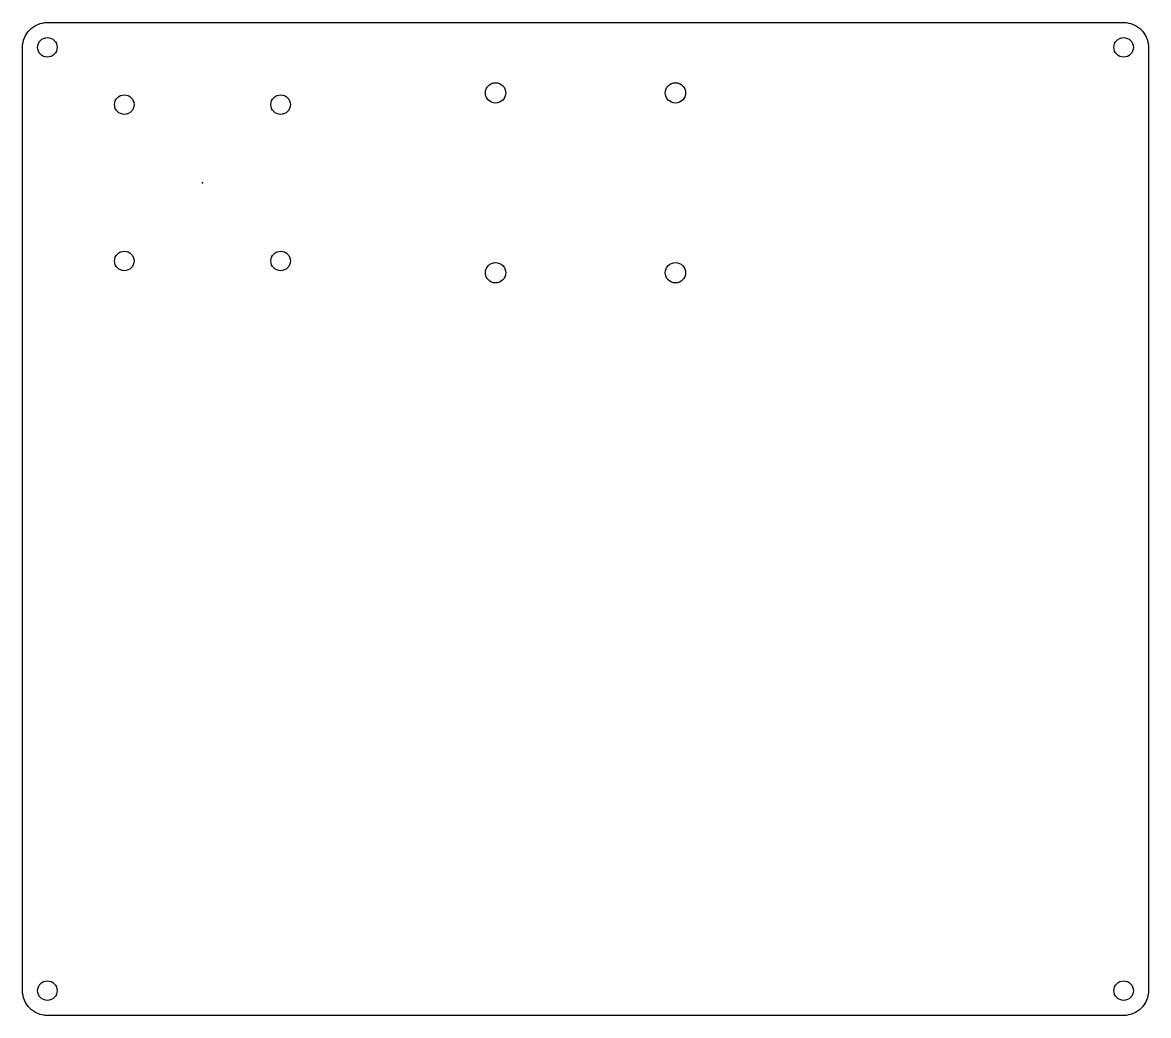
# Model space of a CAD drawing. Header units: millimetres. Extents: x -25 to 120, y -33 to 94.
import ezdxf

# ---------------------------------------------------------------- set-up
doc = ezdxf.new("R2010")
doc.units = ezdxf.units.MM
doc.layers.get('0').update_dxf_attribs({"linetype": 'CONTINUOUS'})

msp = doc.modelspace()

# ---------------------------------------------------------------- linework, layer by layer
msp.add_lwpolyline([(-21.35, 94.15), (116.35, 94.15, -0.4142136), (119.525, 90.975), (119.525, -29.675, -0.4142136), (116.35, -32.85), (-21.35, -32.85, -0.4142136), (-24.525, -29.675), (-24.525, 90.975, -0.4142136)], format="xyb", close=True)
for centre, radius in [((-21.35, 90.975), 1.25), ((116.35, 90.975), 1.25), ((36, 85.15), 1.3), ((59, 85.15), 1.3), ((-11.5, 83.65), 1.25), ((8.5, 83.65), 1.25), ((-11.5, 63.65), 1.25), ((8.5, 63.65), 1.25), ((36, 62.15), 1.3), ((59, 62.15), 1.3), ((-21.35, -29.675), 1.25), ((116.35, -29.675), 1.25)]:
    msp.add_circle(centre, radius)
msp.add_point((-1.5, 73.65))

doc.saveas('drawing.dxf')
